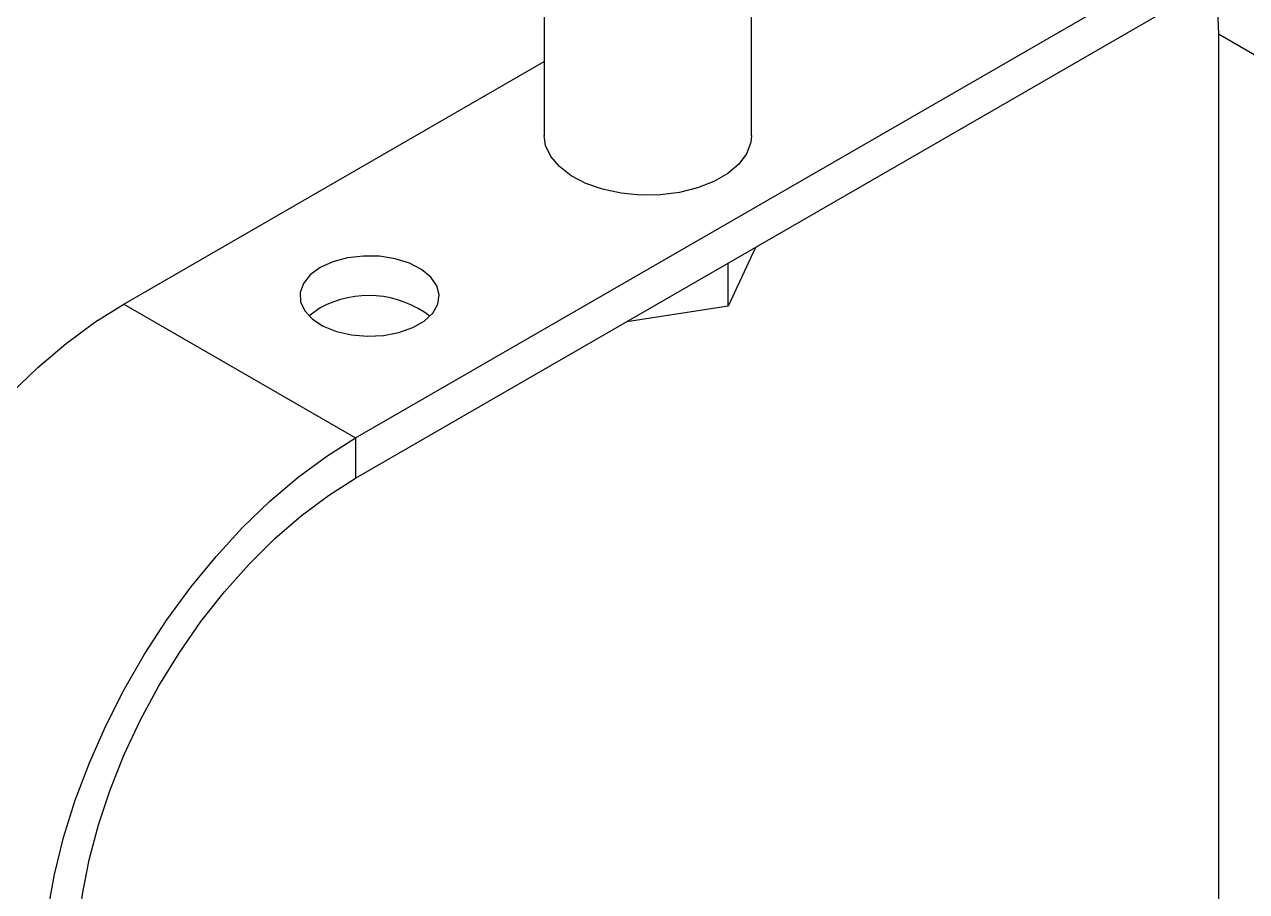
# Model space of a CAD drawing. Extents: x 16.7 to 113.1, y 4.5 to 84.5.
# Drawn here: x 79.885 to 84.543, y 15.666 to 18.972 of the extents above; entities that cross this region are included whole.
import ezdxf

# ---------------------------------------------------------------- set-up
doc = ezdxf.new("R2010")
doc.units = 0
doc.header["$MEASUREMENT"] = 0
doc.layers.add('OBJECT', color=7, linetype='CONTINUOUS')

msp = doc.modelspace()

# ---------------------------------------------------------------- linework, layer by layer
at = {"layer": 'OBJECT'}
for p, q in [((81.866, 19.5043), (81.866, 18.5485)), ((82.656, 18.5485), (82.656, 19.4723)), ((81.1473, 17.3953), (84.2585, 19.1914)), ((81.1473, 17.2418), (84.2585, 19.0379)), ((84.4353, 18.9356), (85.3192, 18.4254)), ((84.4353, 18.9356), (84.4353, 13.0988)), ((80.2634, 17.9055), (81.866, 18.8307)), ((82.6707, 18.1212), (82.5672, 17.8981)), ((82.5672, 17.8981), (82.5672, 18.0615)), ((80.2634, 17.9055), (81.1473, 17.3953)), ((82.5672, 17.8981), (82.1806, 17.8383)), ((81.1473, 17.3953), (81.1473, 17.2418))]:
    msp.add_line(p, q, dxfattribs=at)
at = {"layer": 'OBJECT', "flags": 128}
for points in [[(84.4225, 19.1178), (84.4302, 19.0527), (84.4353, 18.9356)], [(82.656, 18.5485), (82.6532, 18.5214), (82.6372, 18.479), (82.6076, 18.4392), (82.5656, 18.4033), (82.5125, 18.3726), (82.4503, 18.3483), (82.3812, 18.3313), (82.3079, 18.322), (82.2328, 18.321), (82.1587, 18.3282), (82.0884, 18.3434), (82.0242, 18.3659), (81.9687, 18.3951), (81.9237, 18.4298), (81.8909, 18.4688), (81.8714, 18.5106), (81.866, 18.5485)], [(81.0126, 18.0445), (80.9743, 18.0166), (80.9483, 17.9844), (80.9358, 17.9495), (80.9376, 17.9139), (80.9536, 17.8796), (80.9828, 17.8482), (81.0238, 17.8217), (81.0743, 17.8012), (81.1316, 17.7881), (81.1926, 17.7829), (81.254, 17.7861), (81.3125, 17.7972), (81.365, 17.8159), (81.4086, 17.8411), (81.4409, 17.8714), (81.4603, 17.9052), (81.4657, 17.9406), (81.4568, 17.9758), (81.434, 18.0089), (81.3986, 18.038), (81.3526, 18.0617), (81.2983, 18.0786), (81.2388, 18.0878), (81.1772, 18.0888), (81.1168, 18.0816), (81.0609, 18.0666), (81.0126, 18.0445)], [(79.0698, 15.8382), (79.0749, 15.9683), (79.0901, 16.1032), (79.1154, 16.2417), (79.1504, 16.3826), (79.1949, 16.5248), (79.2486, 16.667), (79.3109, 16.808), (79.3813, 16.9466), (79.4593, 17.0816), (79.5441, 17.2119), (79.635, 17.3364), (79.7314, 17.4539), (79.8322, 17.5636), (79.9367, 17.6644), (80.0441, 17.7555), (80.1533, 17.8361), (80.2634, 17.9055)], [(81.0126, 17.891), (80.9743, 17.8631), (80.9705, 17.8594)], [(79.9537, 15.3279), (79.9588, 15.458), (79.974, 15.5929), (79.9992, 15.7314), (80.0343, 15.8724), (80.0788, 16.0145), (80.1325, 16.1567), (80.1948, 16.2977), (80.2652, 16.4363), (80.3432, 16.5713), (80.428, 16.7016), (80.5189, 16.8261), (80.6152, 16.9437), (80.7161, 17.0533), (80.8206, 17.1541), (80.9279, 17.2452), (81.0371, 17.3258), (81.1473, 17.3953)], [(80.0866, 15.4047), (80.0917, 15.5277), (80.107, 15.6554), (80.1323, 15.7866), (80.1673, 15.92), (80.2119, 16.0543), (80.2654, 16.1883), (80.3274, 16.3207), (80.3973, 16.4501), (80.4744, 16.5753), (80.558, 16.6952), (80.6473, 16.8085), (80.7414, 16.9142), (80.8394, 17.0113), (80.9403, 17.0988), (81.0433, 17.1759), (81.1473, 17.2418)]]:
    msp.add_lwpolyline(points, dxfattribs=at)
at = {"layer": 'OBJECT'}
msp.add_arc((81.197, 17.5542), 0.3841, 52.6344, 118.7034, dxfattribs=at)

doc.saveas('drawing.dxf')
